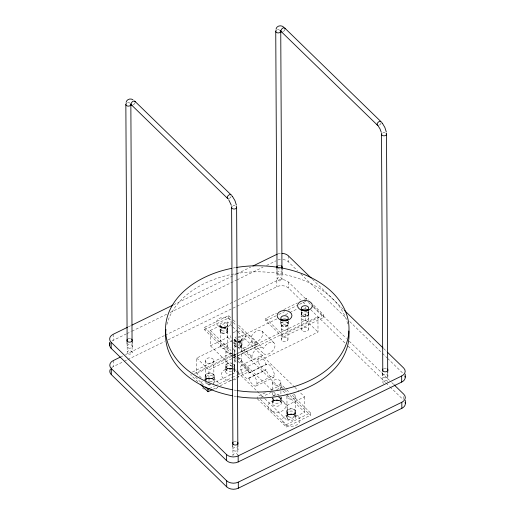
<?xml version="1.0" encoding="UTF-8"?>
<svg xmlns="http://www.w3.org/2000/svg" width="515" height="515" viewBox="0 0 515 515"><rect width="100%" height="100%" fill="white"/><g stroke="black" fill="none" stroke-linecap="round" stroke-linejoin="round"><path stroke-width="0.39" stroke-dasharray="2.58 1.93" d="M128.287 326.909L131.171 325.499M173.671 304.738L236.34 274.128M237.061 273.78L250.747 267.092M112.032 341.027A8.337 5.742 -0.3 0 1 113.191 340.344L126.162 334.01M126.877 333.662L131.203 331.551M131.924 331.197L167.221 313.957M170.098 312.547L236.372 280.179M237.093 279.825L263.023 267.163M266.628 265.399L275.989 260.828M121.225 356.676L122.66 355.974M125.544 354.565L164.446 335.568M165.161 335.214L276.819 280.675A8.337 5.742 -0.3 0 1 288.439 282.027L306.232 299.337M111.639 367.691A8.337 5.742 -0.3 0 1 113.332 366.596L123.413 361.672M124.134 361.318L127.018 359.914M127.739 359.56L164.472 341.612M168.077 339.855L276.845 286.726A8.337 5.742 -0.3 0 1 288.471 288.072L300.522 299.801M231.686 356.174L204.539 329.767L204.526 327.347L228.647 315.566L230.907 317.768M204.539 329.767L228.654 317.987L228.647 315.566M231.666 366.461L210.429 345.803L210.345 330.437L227.656 321.984L232.246 326.452M313.519 305.015L323.729 314.948L323.742 317.369L282.864 337.331L265.849 320.781L265.837 318.36L276.594 313.107M283.765 309.599L297.387 302.949M304.565 299.44L306.715 298.391L308.414 300.045M210.429 345.803L227.733 337.351L227.656 321.984M265.849 320.781L275.886 315.875M278.757 314.472L284.492 311.672M288.078 309.921L296.685 305.717M299.556 304.314L306.728 300.812L306.715 298.391M201.23 377.746L196.794 373.427L196.711 358.06L276.845 318.92M285.51 314.684L289.121 312.927M289.842 312.573L297.058 309.045M192.417 372.049L231.859 352.781M194.58 373.42L231.872 355.202M233.372 355.408L237.627 353.329M238.336 352.981L257.487 343.627L238.258 324.92M196.794 373.427L231.447 356.496M232.168 356.142L305.801 320.176L305.762 311.73M233.385 357.828L237.64 355.749M238.348 355.402L257.5 346.048L257.487 343.627M208.993 382.999L208.923 369.937L236.353 356.541M237.08 356.187L317.935 316.693L318.013 332.053L213.332 383.186M282.864 337.331L282.851 334.917L323.729 314.948M241.58 365.122L258.891 356.67M206.225 382.606L209 385.304L210.448 384.596M209.431 388.606L214.452 386.153M215.173 385.799L231.666 377.746M232.381 377.392L235.967 375.641M236.688 375.293L248.88 369.339L238.104 358.852M213.03 389.276L217.336 387.171M220.201 385.767L231.679 380.167M232.394 379.812L235.979 378.062M236.7 377.714L248.893 371.759L248.88 369.339M249.215 372.648L266.519 364.189M248.835 373.04A7.506 3.122 64 0 1 255.401 377.707A7.506 3.122 64 0 1 255.446 386.153A7.506 3.122 64 0 1 248.861 378.029A7.506 3.122 64 0 1 242.295 373.362A7.506 3.122 64 0 1 242.25 364.916A7.506 3.122 64 0 1 248.835 373.04L266.139 364.588A7.506 3.122 64 0 1 272.705 369.255A7.506 3.122 64 0 1 272.75 377.701A7.506 3.122 64 0 1 266.165 369.577A7.506 3.122 64 0 1 259.599 364.91A7.506 3.122 64 0 1 259.554 356.464A7.506 3.122 64 0 1 266.139 364.588M248.861 378.029L266.165 369.577M248.481 378.428L265.785 369.97M257.017 383.488L274.328 375.029M256.11 385.947L273.42 377.495M265.302 392.758L257.5 396.569L257.506 398.385M270.98 389.99L281.615 384.789L286.14 389.192M261.06 397.258L271.701 392.063M276.664 389.636L281.628 387.209L281.615 384.789M304.571 396.814L304.655 412.18L287.344 420.633L287.267 405.266L304.571 396.814L299.408 391.786M310.461 412.85L310.474 415.27L286.353 427.051L286.346 424.63L310.461 412.85L291.799 394.696M238.374 341.561L241.2 341.11L239.218 341.6L241.258 340.602L241.947 338.941L241.979 344.844A3.753 2.581 -0.3 0 1 238.361 347.503M231.699 368.521L226.606 368.972L228.383 368.534L226.555 369.513L225.596 371.508L225.564 366.178M235.522 341.226L236.726 341.49M236.16 341.291L234.885 340.331L234.447 339.063L234.48 344.998M312.405 279.227L343.975 309.94M383.585 348.475L387.029 351.822M282.935 259.489A8.337 5.742 -0.3 0 1 288.329 261.826L297.516 270.755M300.96 274.109L346.305 318.225M349.749 321.572L381.892 352.846M382.471 353.406L387.061 357.873M387.634 358.427L403.136 373.504M313.693 306.592L346.415 338.426M349.279 341.22L389.462 380.308M391.76 382.542L393.479 384.216M308.427 302.466L312.966 306.882M313.532 307.436L323.742 317.369M302.82 302.035L305.112 304.268M310.719 309.676L345.295 343.357M348.166 346.151L385.478 382.445M386.05 383.006L389.495 386.353M390.067 386.913L403.271 399.756M305.801 320.176L318.013 332.053M265.837 318.36L282.851 334.917M262.077 331.216L274.289 343.099M251.243 336.623A7.506 4.461 -45.8 0 1 260.551 330.34A7.506 4.461 -45.8 0 1 260.596 338.793A7.506 4.461 -45.8 0 1 251.269 341.612A7.506 4.461 -45.8 0 1 241.96 347.895A7.506 4.461 -45.8 0 1 241.921 339.443A7.506 4.461 -45.8 0 1 251.243 336.623L263.455 348.501A7.506 4.461 -45.8 0 1 272.763 342.224A7.506 4.461 -45.8 0 1 272.808 350.67A7.506 4.461 -45.8 0 1 263.48 353.49A7.506 4.461 -45.8 0 1 254.172 359.773A7.506 4.461 -45.8 0 1 254.127 351.32A7.506 4.461 -45.8 0 1 263.455 348.501M233.166 319.97L235.999 322.718M228.654 317.987L230.92 320.182M233.179 322.384L236.012 325.139M238.271 327.34L257.5 346.048M251.269 341.612L263.48 353.49M232.819 327.012L237.415 331.48M237.988 332.04L294.239 386.765M294.812 387.319L298.829 391.233M286.707 389.746L289.533 392.494M239.675 344.773L251.887 356.657M240.441 347.02L252.646 358.897M281.628 387.209L283.894 389.411M284.46 389.964L287.853 393.26M290.112 395.462L310.474 415.27M227.733 337.351L232.329 341.818M232.902 342.378L237.492 346.84M238.065 347.4L280.546 388.722M282.838 390.956L286.855 394.863M287.434 395.423L304.655 412.18M210.345 330.437L231.01 350.541M233.881 353.335L237.325 356.683M237.898 357.243L272.918 391.31M273.491 391.864L276.935 395.217M279.227 397.451L287.267 405.266M233.565 354.436L237.531 358.298M204.526 327.347L232.806 354.854M233.578 356.856L237.544 360.719M238.11 361.273L248.893 371.759M233.965 368.695L237.409 372.049M237.982 372.609L264.388 398.295M264.961 398.855L287.344 420.633M260.326 399.325L286.346 424.63M257.513 398.99L286.353 427.051M196.711 358.06L208.923 369.937M195.52 377.167L203.464 384.892M197.799 381.789L190.994 375.171L190.988 373.961M233.926 369.603L234.756 371.624L234.731 365.927M403.824 396.537L403.837 398.803M387.872 370.298L387.904 376.349M382.793 372.963L382.838 381.808M382.626 372.712L382.645 375.738M308.755 311.588L308.768 314.002M308.35 314.015L308.427 329.375M305.736 307.12L305.743 308.652M301.681 314.15L301.758 329.51M301.249 311.736L301.262 314.156M295.777 411.601L295.803 417.169A4.584 3.154 -0.3 0 1 288.818 419.809A4.584 3.154 -0.3 0 1 289.037 414.337A4.584 3.154 -0.3 0 1 295.803 417.189L295.275 415.624L293.022 414.202L294.413 414.511L291.014 414.112L287.647 414.646L289.977 414.073L287.479 415.296L286.643 417.317L286.61 411.852M295.282 396.28L295.359 411.646M288.297 255.775L288.329 261.826M288.439 282.027L288.471 288.072M288.316 321.566L288.329 323.986M287.911 323.999L287.988 339.359M286.945 396.447L287.022 411.813M282.111 267.414L282.143 273.459M281.242 324.135L281.319 339.494M281.351 397.574L281.383 403.136A4.584 3.154 -0.3 0 1 274.392 405.775A4.584 3.154 -0.3 0 1 274.617 400.31A4.584 3.154 -0.3 0 1 281.383 403.155L280.849 401.591L278.602 400.174L279.986 400.477L276.587 400.084L273.227 400.612L275.551 400.046L273.059 401.262L272.223 403.29L272.19 398.423M280.81 321.721L280.823 324.141M280.855 382.252L280.933 396.074M277.025 268.463L277.076 278.918M276.851 266.802L276.883 272.853M276.819 280.675L276.845 286.726M272.519 382.42L272.57 391.638M272.577 392.404L272.602 397.78M238.084 342.63A3.335 2.298 -0.3 0 1 241.567 344.896L241.644 360.217M237.982 444.271L238.014 449.563M234.898 344.986L234.975 360.352M234.235 350.606L234.319 365.965M232.896 445.372L232.947 455.022M232.728 444.419L232.754 448.951M227.559 330.817L227.521 324.914L226.838 326.568L224.798 327.566L226.78 327.083L223.954 327.527L221.102 327.199L222.3 327.463L220.806 326.671L220.027 325.036L220.059 330.965M227.141 330.823L227.224 346.183M225.905 350.773L225.982 366.133M220.472 330.958L220.555 346.318M214.292 375.911L214.317 381.609L213.487 379.587L210.996 378.377L212.927 378.815L209.528 378.422L206.167 378.956L207.944 378.519L205.382 380.437A4.584 3.154 -0.3 0 1 212.051 378.686A4.584 3.154 -0.3 0 1 213.12 383.546M213.796 360.59L213.88 375.95M208.993 383.765L209 385.304M205.459 360.757L205.543 376.117M205.125 376.162L205.15 381.493M132.22 340.627L132.252 346.679M127.134 342.488L127.186 352.131M126.967 341.529L126.993 346.067M113.158 334.299L113.191 340.344M113.3 360.545L113.332 366.596M387.718 371.933L387.763 381.576M281.956 269.042L282.008 279.491M237.827 445.147L237.879 454.79M132.065 342.256L132.117 352.704M127.527 102.807A2.504 1.719 -0.3 0 1 130.102 103.193M134.949 103.006A2.504 1.487 -45.8 0 1 132.954 104.957M231.1 196.543A2.504 1.487 -45.8 0 1 229.104 198.494M233.07 205.755A2.504 1.719 -0.3 0 1 235.04 205.717M232.986 455.717A2.504 1.719 -0.3 0 1 234.486 453.715A2.504 1.719 -0.3 0 1 237.582 454.442M277.418 29.593A2.504 1.719 -0.3 0 1 279.169 29.613M284.924 29.587A2.504 1.487 -45.8 0 1 283.211 31.563M381.074 123.117A2.504 1.487 -45.8 0 1 379.175 125.197M382.96 132.542A2.504 1.719 -0.3 0 1 384.93 132.503M383.739 383.437A2.504 1.719 -0.3 0 1 383.965 380.643A2.504 1.719 -0.3 0 1 387.737 381.679M236.282 396.473A91.722 63.139 -0.3 0 1 233.984 396.087M166.924 324.469A91.722 63.139 -0.3 0 1 257.32 271.817A91.722 63.139 -0.3 0 1 347.702 323.986M236.25 390.422A91.722 63.139 -0.3 0 1 233.952 390.035M233.321 268.025A91.722 63.139 -0.3 0 1 235.696 267.6M308.633 310.996A3.753 2.581 -0.3 0 1 305.356 314.234A3.753 2.581 -0.3 0 1 301.256 311.498M288.252 321.154A3.753 2.581 -0.3 0 1 284.589 324.231A3.753 2.581 -0.3 0 1 280.862 321.218M306.032 311.594A3.753 2.581 -0.3 0 1 308.054 315.586A3.753 2.581 -0.3 0 1 301.899 315.528A3.753 2.581 -0.3 0 1 304.133 311.575M286.63 321.894A3.753 2.581 -0.3 0 1 287.357 325.789A3.753 2.581 -0.3 0 1 281.66 325.699A3.753 2.581 -0.3 0 1 282.696 321.836M285.606 321.875A3.335 2.298 -0.3 0 1 287.286 325.396A3.335 2.298 -0.3 0 1 281.898 325.441A3.335 2.298 -0.3 0 1 283.501 321.894M233.102 348.707A4.172 2.871 -0.3 0 1 233.668 352.125M231.692 353.329A4.172 2.871 -0.3 0 1 225.911 350.927A4.172 2.871 -0.3 0 1 231.068 347.902M233.72 364.556A4.172 2.871 -0.3 0 1 233.752 367.485M231.776 368.689A4.172 2.871 -0.3 0 1 225.982 366.088A4.172 2.871 -0.3 0 1 231.718 363.39M233.643 363.996A4.584 3.154 -0.3 0 1 233.72 368.019M231.66 369.03A4.584 3.154 -0.3 0 1 225.564 365.998A4.584 3.154 -0.3 0 1 231.84 363.114M206.225 380.508A4.584 3.154 -0.3 0 1 207.738 375.615A4.584 3.154 -0.3 0 1 214.227 377.849A4.584 3.154 -0.3 0 1 209.412 381.609M233.655 366.416A4.584 3.154 -0.3 0 1 233.733 370.44M231.673 371.45A4.584 3.154 -0.3 0 1 225.576 368.418A4.584 3.154 -0.3 0 1 231.853 365.534M278.029 259.946A8.337 5.742 -0.3 0 1 280.379 259.47M277.997 253.901A8.337 5.742 -0.3 0 1 280.347 253.419M233.662 441.793A2.665 1.835 -0.3 0 1 236.855 441.69M128.048 338.825A2.665 1.835 -0.3 0 1 130.765 338.67M383.701 368.502A2.665 1.835 -0.3 0 1 386.9 368.553M279.973 268.914A2.665 1.835 -0.3 0 1 277.675 268.463M278.1 265.54A2.665 1.835 -0.3 0 1 280.656 265.457M238.052 339.919A3.753 2.581 -0.3 0 1 241.973 342.469A3.753 2.581 -0.3 0 1 238.11 345.082M236.327 344.735A3.753 2.581 -0.3 0 1 236.34 340.267M233.726 369.422A4.584 3.154 -0.3 0 1 233.771 373.388M231.66 374.418A4.584 3.154 -0.3 0 1 225.596 371.36A4.584 3.154 -0.3 0 1 231.898 368.502M210.59 384.518A4.584 3.154 -0.3 0 1 205.401 382.452M238.065 371.733A8.839 6.083 -0.3 0 1 238.13 377.18M236.269 378.924A8.839 6.083 -0.3 0 1 223.916 378.821A8.839 6.083 -0.3 0 1 223.825 370.317A8.839 6.083 -0.3 0 1 236.166 370.021M204.159 379.812A8.839 6.083 -0.3 0 1 213.931 379.13A8.839 6.083 -0.3 0 1 218.547 385.085M217.691 387.164A8.839 6.083 -0.3 0 1 214.852 389.462M204.262 389.282A8.839 6.083 -0.3 0 1 202.53 388.033M201.043 383.495A8.839 6.083 -0.3 0 1 202.459 381.094M238.303 336.533A3.753 2.581 -0.3 0 1 241.953 339.179A3.753 2.581 -0.3 0 1 238.097 341.696M236.308 341.348A3.753 2.581 -0.3 0 1 236.263 336.907M233.089 332.754A7.422 5.111 -0.3 0 1 243.453 332.838A7.422 5.111 -0.3 0 1 243.537 339.977A7.422 5.111 -0.3 0 1 233.173 340.228M231.164 338.123A7.422 5.111 -0.3 0 1 231.126 334.898M241.567 344.896A3.335 2.298 -0.3 0 1 238.136 347.213M236.346 346.82A3.335 2.298 -0.3 0 1 236.308 343.048M238.168 357.989A3.335 2.298 -0.3 0 1 241.644 360.255A3.335 2.298 -0.3 0 1 238.22 362.579M236.237 362.09A3.335 2.298 -0.3 0 1 236.198 358.511M280.868 397.155A4.172 2.871 -0.3 0 1 277.688 400.496A4.172 2.871 -0.3 0 1 272.738 398.436M273.504 395.919A4.172 2.871 -0.3 0 1 278.873 395.211M293.46 393.988A4.172 2.871 -0.3 0 1 294.715 397.799A4.172 2.871 -0.3 0 1 289.276 398.945A4.172 2.871 -0.3 0 1 287.248 395.295M238.097 342.34A3.753 2.581 -0.3 0 1 241.979 344.818M236.179 347.084A3.753 2.581 -0.3 0 1 236.353 342.687M281.312 397.252A4.584 3.154 -0.3 0 1 277.624 400.799A4.584 3.154 -0.3 0 1 272.313 398.449M272.931 395.977A4.584 3.154 -0.3 0 1 279.645 395.23M278.473 397.174A4.584 3.154 -0.3 0 1 280.784 401.642A4.584 3.154 -0.3 0 1 274.038 402.653A4.584 3.154 -0.3 0 1 273.504 397.921M128.261 353.856A2.504 1.719 -0.3 0 0 132.149 352.53A2.504 1.719 -0.3 0 0 128.55 350.876A2.504 1.719 -0.3 0 0 128.261 353.856M278.151 280.636A2.504 1.719 -0.3 0 0 282.04 279.317A2.504 1.719 -0.3 0 0 278.441 277.662A2.504 1.719 -0.3 0 0 278.151 280.636M282.626 329.896A3.753 2.581 -0.3 0 0 288.342 327.759A3.753 2.581 -0.3 0 0 282.812 325.428A3.753 2.581 -0.3 0 0 282.626 329.896M303.065 319.918A3.753 2.581 -0.3 0 0 308.788 317.774A3.753 2.581 -0.3 0 0 303.251 315.444A3.753 2.581 -0.3 0 0 303.065 319.918M303.264 316.043A3.335 2.298 -0.3 0 0 308.35 314.137A3.335 2.298 -0.3 0 0 303.432 312.064A3.335 2.298 -0.3 0 0 303.264 316.043M303.348 331.402A3.335 2.298 -0.3 0 0 308.427 329.497A3.335 2.298 -0.3 0 0 303.509 327.431A3.335 2.298 -0.3 0 0 303.348 331.402M282.909 341.387A3.335 2.298 -0.3 0 0 287.988 339.482A3.335 2.298 -0.3 0 0 283.07 337.415A3.335 2.298 -0.3 0 0 282.909 341.387M207.442 363.12A4.172 2.871 -0.3 0 0 213.796 360.745A4.172 2.871 -0.3 0 0 207.648 358.15A4.172 2.871 -0.3 0 0 207.442 363.12M207.526 378.486A4.172 2.871 -0.3 0 0 213.88 376.105A4.172 2.871 -0.3 0 0 207.725 373.517A4.172 2.871 -0.3 0 0 207.526 378.486M207.152 378.667A4.584 3.154 -0.3 0 0 214.285 376.233A4.584 3.154 -0.3 0 0 207.693 373.208A4.584 3.154 -0.3 0 0 207.152 378.667M233.984 450.825A2.665 1.835 -0.3 0 0 238.052 449.305A2.665 1.835 -0.3 0 0 234.113 447.644A2.665 1.835 -0.3 0 0 233.984 450.825M128.222 347.94A2.665 1.835 -0.3 0 0 132.291 346.415A2.665 1.835 -0.3 0 0 128.351 344.76A2.665 1.835 -0.3 0 0 128.222 347.94M383.875 377.611A2.665 1.835 -0.3 0 0 387.943 376.085A2.665 1.835 -0.3 0 0 384.003 374.431A2.665 1.835 -0.3 0 0 383.875 377.611M278.113 274.727A2.665 1.835 -0.3 0 0 282.181 273.201A2.665 1.835 -0.3 0 0 278.242 271.54A2.665 1.835 -0.3 0 0 278.113 274.727M221.83 330.675A3.753 2.581 -0.3 0 0 227.546 328.531A3.753 2.581 -0.3 0 0 222.01 326.201A3.753 2.581 -0.3 0 0 221.83 330.675M221.811 327.289A3.753 2.581 -0.3 0 0 227.527 325.145A3.753 2.581 -0.3 0 0 221.991 322.815A3.753 2.581 -0.3 0 0 221.811 327.289M219.017 326.362A7.422 5.111 -0.3 0 0 231.074 323.272A7.422 5.111 -0.3 0 0 221.199 317.633A7.422 5.111 -0.3 0 0 219.017 326.362M222.062 332.851A3.335 2.298 -0.3 0 0 227.141 330.945A3.335 2.298 -0.3 0 0 222.222 328.873A3.335 2.298 -0.3 0 0 222.062 332.851M222.139 348.211A3.335 2.298 -0.3 0 0 227.224 346.305A3.335 2.298 -0.3 0 0 222.306 344.239A3.335 2.298 -0.3 0 0 222.139 348.211M274.501 384.782A4.172 2.871 -0.3 0 0 280.855 382.4A4.172 2.871 -0.3 0 0 274.707 379.812A4.172 2.871 -0.3 0 0 274.501 384.782M289.005 414.176A4.172 2.871 -0.3 0 0 295.359 411.794A4.172 2.871 -0.3 0 0 289.211 409.206A4.172 2.871 -0.3 0 0 289.005 414.176M221.72 333.038A3.753 2.581 -0.3 0 0 227.553 331.055A3.753 2.581 -0.3 0 0 222.158 328.576A3.753 2.581 -0.3 0 0 221.72 333.038M288.638 414.356A4.584 3.154 -0.3 0 0 295.764 411.929A4.584 3.154 -0.3 0 0 289.173 408.897A4.584 3.154 -0.3 0 0 288.638 414.356M288.651 416.777A4.584 3.154 -0.3 0 0 295.777 414.35A4.584 3.154 -0.3 0 0 289.185 411.318A4.584 3.154 -0.3 0 0 288.651 416.777M272.184 411.356A8.839 6.083 -0.3 0 0 285.651 406.309A8.839 6.083 -0.3 0 0 272.609 400.825A8.839 6.083 -0.3 0 0 272.184 411.356M286.604 425.39A8.839 6.083 -0.3 0 0 300.071 420.343A8.839 6.083 -0.3 0 0 287.035 414.852A8.839 6.083 -0.3 0 0 286.604 425.39"/><path stroke-width="0.77" d="M126.104 102.343C126.677 99.279 130.514 98.011 132.96 99.788M275.995 29.123C276.671 25.563 281.306 24.791 283.707 27.14M127.566 327.263L113.158 334.299A8.337 5.742 -0.3 0 0 111.156 342.301L111.189 348.352L226.561 460.59A8.337 5.742 -0.3 0 0 238.181 461.942L401.7 382.072A8.337 5.742 -0.3 0 0 404.996 376.021M131.892 325.152L172.95 305.092M252.91 266.036L276.677 254.423A8.337 5.742 -0.3 0 1 277.308 254.146M120.504 357.03L113.3 360.545A8.337 5.742 -0.3 0 0 111.291 368.553L111.324 374.598L226.703 486.842A8.337 5.742 -0.3 0 0 238.323 488.194L401.842 408.318A8.337 5.742 -0.3 0 0 405.138 402.273M212.315 389.623L208.015 391.722L208.002 389.308L209.431 388.606M111.156 342.301L226.529 454.545A8.337 5.742 -0.3 0 0 238.155 455.891L401.668 376.021A8.337 5.742 -0.3 0 0 403.676 368.019L387.602 352.382M111.291 368.553L226.671 480.791A8.337 5.742 -0.3 0 0 238.291 482.143L401.809 402.273A8.337 5.742 -0.3 0 0 403.812 394.265L394.052 384.776M279.845 30.675L280.192 30.81M284.724 28.016L380.875 121.553M281.312 31.673L377.463 125.209M134.833 101.23L230.984 194.767M311.26 278.113L288.297 255.775A8.337 5.742 -0.3 0 0 282.046 253.374M344.554 310.5L383.012 347.915M131.422 104.886L227.572 198.423M205.73 387.1L208.002 389.308M200.638 384.551L208.015 391.722M382.42 123.33L384.847 127.424L386.276 131.879M232.529 196.543L234.956 200.638L236.385 205.092M228.686 199.698L231.325 205.253M381.892 122.66L382.542 123.478M378.19 126.001L379.973 128.802L381.267 132.246M232.001 195.874L232.651 196.698M405.208 374.141L405.228 377.167M405.35 400.393L405.363 403.419M401.668 376.021L401.7 382.072M401.809 402.273L401.842 408.318M381.506 134.17L382.787 371.354M275.744 31.286L277.019 267.665M238.155 455.891L238.181 461.942M238.291 482.143L238.323 488.194M231.615 207.391L232.896 444.567M226.529 454.545L226.561 460.59M226.671 480.791L226.703 486.842M125.853 104.5L127.134 341.683M109.65 342.224L109.669 345.25M386.507 134.035L387.711 371.128M280.746 31.151L281.95 268.238M236.617 207.249L237.821 444.342M130.855 104.365L132.059 341.451M130.713 103.856A2.504 1.719 -0.3 0 1 127.926 106.129A2.504 1.719 -0.3 0 1 126.407 103.361M132.02 105.124A2.504 1.487 -45.8 0 1 132.149 101.938A2.504 1.487 -45.8 0 1 135.175 102.06M228.345 198.668A2.504 1.487 -45.8 0 1 228.126 195.649A2.504 1.487 -45.8 0 1 231.312 195.436M236.16 206.322A2.504 1.719 -0.3 0 1 235.806 208.588A2.504 1.719 -0.3 0 1 232.497 208.633A2.504 1.719 -0.3 0 1 232.02 206.38M280.675 30.803A2.504 1.719 -0.3 0 1 277.701 32.896A2.504 1.719 -0.3 0 1 276.298 30.14M282.091 31.917A2.504 1.487 -45.8 0 1 281.093 30.166A2.504 1.487 -45.8 0 1 283.456 27.855A2.504 1.487 -45.8 0 1 285.059 29.014M378.235 125.448A2.504 1.487 -45.8 0 1 377.225 123.761A2.504 1.487 -45.8 0 1 379.484 121.431A2.504 1.487 -45.8 0 1 381.209 122.383M386.05 133.108A2.504 1.719 -0.3 0 1 385.696 135.374A2.504 1.719 -0.3 0 1 382.388 135.419A2.504 1.719 -0.3 0 1 381.911 133.166M348.88 331.042A91.722 63.139 -0.3 0 1 237.055 396.595M232.458 395.803A91.722 63.139 -0.3 0 1 165.959 329.503M236.443 267.478A91.722 63.139 -0.3 0 1 349.003 328.448A91.722 63.139 -0.3 0 1 237.022 390.544M232.426 389.752A91.722 63.139 -0.3 0 1 165.553 329.407A91.722 63.139 -0.3 0 1 231.744 268.334M301.513 310.719A3.753 2.581 -0.3 0 1 304.726 309.084A3.753 2.581 -0.3 0 1 308.253 310.358M281.074 320.703A3.753 2.581 -0.3 0 1 284.119 319.081A3.753 2.581 -0.3 0 1 287.628 320.15M304.082 310.783A3.753 2.581 -0.3 0 1 301.938 306.773A3.753 2.581 -0.3 0 1 308.15 306.876A3.753 2.581 -0.3 0 1 305.678 310.809M111.189 348.352A8.337 5.742 -0.3 0 1 109.972 343.492M237.634 442.256A2.665 1.835 -0.3 0 1 237.087 444.6A2.665 1.835 -0.3 0 1 233.643 444.625A2.665 1.835 -0.3 0 1 233.044 442.295M131.531 339.057A2.665 1.835 -0.3 0 1 131.512 341.593A2.665 1.835 -0.3 0 1 127.836 341.709A2.665 1.835 -0.3 0 1 127.501 339.185M387.525 369.043A2.665 1.835 -0.3 0 1 386.977 371.386A2.665 1.835 -0.3 0 1 383.533 371.412A2.665 1.835 -0.3 0 1 382.935 369.075M281.422 265.843A2.665 1.835 -0.3 0 1 281.782 268.025M276.903 267.581A2.665 1.835 -0.3 0 1 277.276 266.075M111.324 374.598A8.337 5.742 -0.3 0 1 110.384 369.178M282.581 320.465A3.753 2.581 -0.3 0 0 288.297 318.322A3.753 2.581 -0.3 0 0 282.761 315.991A3.753 2.581 -0.3 0 0 282.581 320.465M301.082 309.972A7.422 5.111 -0.3 0 0 312.386 305.736A7.422 5.111 -0.3 0 0 301.442 301.127A7.422 5.111 -0.3 0 0 301.082 309.972M280.643 319.957A7.422 5.111 -0.3 0 0 291.947 315.721A7.422 5.111 -0.3 0 0 281.003 311.111A7.422 5.111 -0.3 0 0 280.643 319.957"/></g></svg>
